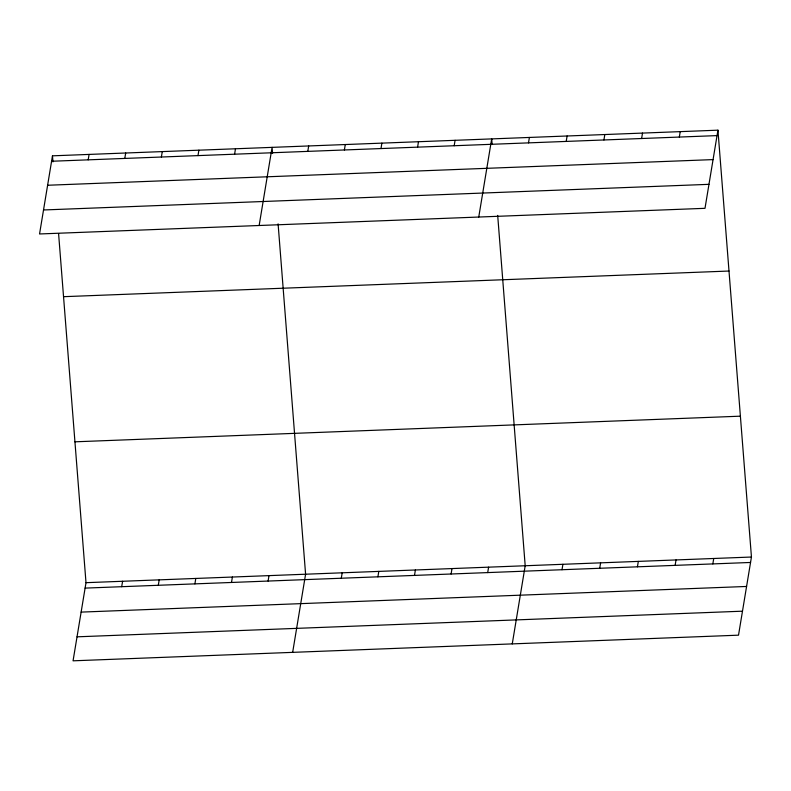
<?xml version="1.0" encoding="UTF-8"?>
<svg xmlns="http://www.w3.org/2000/svg" width="791" height="791" viewBox="0 0 791 791"><rect width="100%" height="100%" fill="white"/><g stroke="black" fill="none" stroke-linecap="round" stroke-linejoin="round"><path stroke-width="1.19" d="M52.483 155.827L39.55 233.968L704.999 208.32L717.941 130.179L52.483 155.827L52.967 161.898M88.187 159.841L89.086 154.413M124.79 158.427L125.69 152.999M58.583 233.543L86.001 582.68L73.059 660.821L738.517 635.173L751.45 557.032L717.941 130.179M161.384 157.023L162.284 151.595M121.695 586.695L122.595 581.266M197.987 155.609L198.887 150.181M158.299 585.281L159.199 579.852M234.591 154.205L235.491 148.767M194.902 583.877L195.792 578.448M259.151 225.504L272.084 147.363L272.559 153.434M231.496 582.463L232.396 577.034M307.788 151.378L308.688 145.949M268.1 581.059L268.999 575.621M344.392 149.974L345.281 144.535M292.66 652.357L305.593 574.217L278.096 223.863M380.985 148.56L381.885 143.131M341.297 578.231L342.196 572.803M417.589 147.146L418.488 141.718M377.9 576.827L378.8 571.389M454.182 145.742L455.082 140.304M414.494 575.413L415.394 569.985M478.753 217.041L491.686 138.9L492.071 143.754M451.097 573.999L451.997 568.571M528.497 142.874L529.397 137.446M487.701 572.595L488.601 567.157M566.208 141.421L567.107 135.993M512.261 643.894L525.194 565.753L497.687 215.399M603.919 139.967L604.808 134.539M562.005 569.728L562.905 564.299M641.62 138.514L642.519 133.086M599.716 568.274L600.616 562.846M679.331 137.061L680.23 131.632M637.427 566.821L638.327 561.392M675.128 565.367L676.028 559.939M712.839 563.914L713.739 558.486M51.583 161.255L717.042 135.607M47.618 185.252L713.067 159.604M43.525 209.971L708.973 184.333M63.547 296.684L728.995 271.036M74.937 441.813L740.396 416.175M86.001 582.68L751.45 557.032M85.102 588.108L750.55 562.46M81.127 612.105L746.575 586.457M77.034 636.824L742.482 611.186"/></g></svg>
